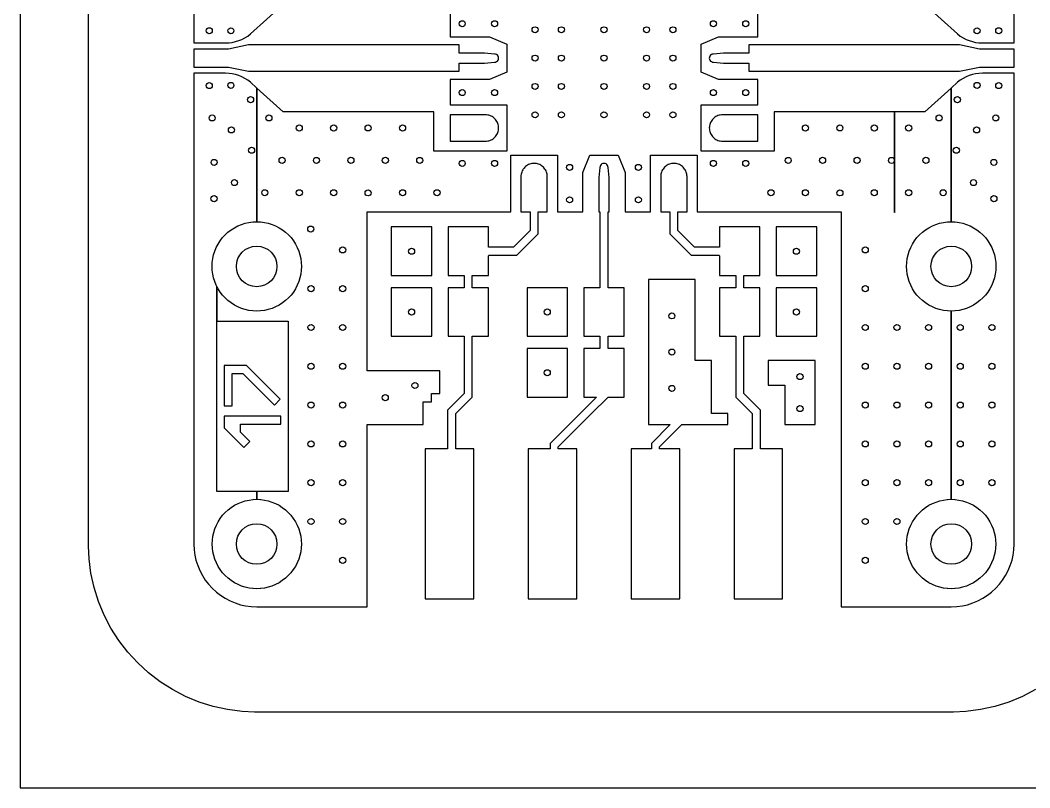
# Model space of a CAD drawing. Extents: x 30.8 to 69.6, y 43.1 to 81.2.
# Drawn here: x 30.85 to 55.77, y 43.12 to 62.08 of the extents above; entities that cross this region are included whole.
import ezdxf

# ---------------------------------------------------------------- set-up
doc = ezdxf.new("R2010")
doc.units = 0
for name, color, linetype in [('BOTTOM', 10, 'CONTINUOUS'), ('DIEL1', 30, 'CONTINUOUS'), ('DIEL2', 50, 'CONTINUOUS'), ('MIDDLE', 110, 'CONTINUOUS'), ('TOP', 230, 'CONTINUOUS')]:
    doc.layers.add(name, color=color, linetype=linetype)

msp = doc.modelspace()

# ---------------------------------------------------------------- linework, layer by layer
at = {"layer": 'BOTTOM'}
msp.add_lwpolyline([(69.5976, 81.2419), (30.8468, 81.2419), (30.8468, 43.117), (69.5976, 43.117), (69.5976, 81.2419)], close=True, dxfattribs=at)
for centre, radius in [((41.7561, 61.9904), 0.075), ((42.5561, 61.9904), 0.075), ((47.9561, 61.9904), 0.075), ((48.7561, 61.9904), 0.075), ((35.5125, 61.8173), 0.075), ((36.0465, 61.8153), 0.075), ((43.5561, 61.8404), 0.075), ((44.2061, 61.8404), 0.075), ((45.2561, 61.8404), 0.075), ((46.3061, 61.8404), 0.075), ((46.9561, 61.8404), 0.075), ((54.4657, 61.8153), 0.075), ((54.9997, 61.8173), 0.075), ((43.5561, 61.1404), 0.075), ((44.2061, 61.1404), 0.075), ((45.2561, 61.1404), 0.075), ((46.3061, 61.1404), 0.075), ((46.9561, 61.1404), 0.075), ((35.5125, 60.4635), 0.075), ((36.0465, 60.4655), 0.075), ((41.7561, 60.2904), 0.075), ((42.5561, 60.2904), 0.075), ((43.5561, 60.4404), 0.075), ((44.2061, 60.4404), 0.075), ((45.2561, 60.4404), 0.075), ((46.3061, 60.4404), 0.075), ((46.9561, 60.4404), 0.075), ((47.9561, 60.2904), 0.075), ((48.7561, 60.2904), 0.075), ((54.4657, 60.4655), 0.075), ((54.9997, 60.4635), 0.075), ((36.534, 60.115), 0.075), ((53.9782, 60.115), 0.075), ((43.5561, 59.7404), 0.075), ((44.2061, 59.7404), 0.075), ((45.2561, 59.7404), 0.075), ((46.3061, 59.7404), 0.075), ((46.9561, 59.7404), 0.075), ((35.5853, 59.6646), 0.075), ((36.9864, 59.6647), 0.075), ((53.5258, 59.6647), 0.075), ((54.9269, 59.6646), 0.075), ((36.0595, 59.3669), 0.075), ((37.7352, 59.4146), 0.075), ((38.5844, 59.4149), 0.075), ((39.4345, 59.416), 0.075), ((40.2847, 59.415), 0.075), ((50.2275, 59.415), 0.075), ((51.0777, 59.416), 0.075), ((51.9278, 59.4149), 0.075), ((52.777, 59.4146), 0.075), ((54.4527, 59.3669), 0.075), ((36.5589, 58.8648), 0.075), ((53.9533, 58.8648), 0.075), ((35.6338, 58.5657), 0.075), ((37.3097, 58.6156), 0.075), ((38.1598, 58.6151), 0.075), ((39.0092, 58.6157), 0.075), ((39.8599, 58.6158), 0.075), ((40.7097, 58.6151), 0.075), ((41.7561, 58.5404), 0.075), ((42.5561, 58.5404), 0.075), ((47.9561, 58.5404), 0.075), ((48.7561, 58.5404), 0.075), ((49.8025, 58.6151), 0.075), ((50.6523, 58.6158), 0.075), ((51.503, 58.6157), 0.075), ((52.3524, 58.6151), 0.075), ((53.2025, 58.6156), 0.075), ((54.8784, 58.5657), 0.075), ((44.4061, 58.4404), 0.075), ((46.1061, 58.4404), 0.075), ((36.1356, 58.0675), 0.075), ((54.3766, 58.0675), 0.075), ((36.8845, 57.8154), 0.075), ((37.7358, 57.8145), 0.075), ((38.5849, 57.8157), 0.075), ((39.4333, 57.8128), 0.075), ((40.2844, 57.8148), 0.075), ((41.1347, 57.8153), 0.075), ((49.3775, 57.8153), 0.075), ((50.2278, 57.8148), 0.075), ((51.0789, 57.8128), 0.075), ((51.9273, 57.8157), 0.075), ((52.7764, 57.8145), 0.075), ((53.6277, 57.8154), 0.075), ((35.6312, 57.6689), 0.075), ((44.4061, 57.6404), 0.075), ((46.1061, 57.6404), 0.075), ((54.881, 57.6689), 0.075), ((38.0194, 56.9189), 0.075), ((36.6836, 55.9969), 0.5015), ((38.8067, 56.4046), 0.075), ((40.5067, 56.3704), 0.075), ((50.0067, 56.3704), 0.075), ((51.7055, 56.4046), 0.075), ((53.8286, 55.9969), 0.5015), ((38.0253, 55.446), 0.075), ((38.8067, 55.4461), 0.075), ((51.7055, 55.4461), 0.075), ((40.5067, 54.8704), 0.075), ((43.8561, 54.8704), 0.075), ((46.9314, 54.7748), 0.075), ((50.0067, 54.8704), 0.075), ((38.0253, 54.4876), 0.075), ((38.8067, 54.4876), 0.075), ((51.7055, 54.4876), 0.075), ((52.4869, 54.4876), 0.075), ((53.2683, 54.4876), 0.075), ((54.0497, 54.4876), 0.075), ((54.8311, 54.4876), 0.075), ((46.9314, 53.8791), 0.075), ((38.0253, 53.5292), 0.075), ((38.8067, 53.5292), 0.075), ((51.7055, 53.5292), 0.075), ((52.4869, 53.5292), 0.075), ((53.2683, 53.5292), 0.075), ((54.0497, 53.5292), 0.075), ((54.8311, 53.5292), 0.075), ((43.8561, 53.3704), 0.075), ((50.0939, 53.2747), 0.075), ((40.59, 53.0548), 0.075), ((46.9314, 52.9835), 0.075), ((38.0253, 52.5707), 0.075), ((38.8067, 52.5707), 0.075), ((39.8565, 52.7535), 0.075), ((51.7055, 52.5707), 0.075), ((52.4869, 52.5707), 0.075), ((53.2683, 52.5707), 0.075), ((54.0497, 52.5707), 0.075), ((54.8311, 52.5707), 0.075), ((50.0939, 52.4835), 0.075), ((38.0253, 51.6122), 0.075), ((38.8067, 51.6122), 0.075), ((51.7055, 51.6122), 0.075), ((52.4869, 51.6122), 0.075), ((53.2683, 51.6122), 0.075), ((54.0497, 51.6122), 0.075), ((54.8311, 51.6122), 0.075), ((38.0253, 50.6537), 0.075), ((38.8067, 50.6537), 0.075), ((51.7055, 50.6537), 0.075), ((52.4869, 50.6537), 0.075), ((53.2683, 50.6537), 0.075), ((54.0497, 50.6537), 0.075), ((54.8311, 50.6537), 0.075), ((36.6836, 49.1389), 0.5015), ((38.0253, 49.6952), 0.075), ((38.8067, 49.6952), 0.075), ((51.7055, 49.6952), 0.075), ((52.4869, 49.6952), 0.075), ((53.8286, 49.1389), 0.5015), ((38.8067, 48.7367), 0.075), ((51.7055, 48.7367), 0.075)]:
    msp.add_circle(centre, radius, dxfattribs=at)
at = {"layer": 'DIEL1'}
for centre, radius in [((41.7561, 61.9904), 0.075), ((42.5561, 61.9904), 0.075), ((47.9561, 61.9904), 0.075), ((48.7561, 61.9904), 0.075), ((35.5125, 61.8173), 0.075), ((36.0465, 61.8153), 0.075), ((43.5561, 61.8404), 0.075), ((44.2061, 61.8404), 0.075), ((45.2561, 61.8404), 0.075), ((46.3061, 61.8404), 0.075), ((46.9561, 61.8404), 0.075), ((54.4657, 61.8153), 0.075), ((54.9997, 61.8173), 0.075), ((43.5561, 61.1404), 0.075), ((44.2061, 61.1404), 0.075), ((45.2561, 61.1404), 0.075), ((46.3061, 61.1404), 0.075), ((46.9561, 61.1404), 0.075), ((35.5125, 60.4635), 0.075), ((36.0465, 60.4655), 0.075), ((41.7561, 60.2904), 0.075), ((42.5561, 60.2904), 0.075), ((43.5561, 60.4404), 0.075), ((44.2061, 60.4404), 0.075), ((45.2561, 60.4404), 0.075), ((46.3061, 60.4404), 0.075), ((46.9561, 60.4404), 0.075), ((47.9561, 60.2904), 0.075), ((48.7561, 60.2904), 0.075), ((54.4657, 60.4655), 0.075), ((54.9997, 60.4635), 0.075), ((36.534, 60.115), 0.075), ((53.9782, 60.115), 0.075), ((43.5561, 59.7404), 0.075), ((44.2061, 59.7404), 0.075), ((45.2561, 59.7404), 0.075), ((46.3061, 59.7404), 0.075), ((46.9561, 59.7404), 0.075), ((35.5853, 59.6646), 0.075), ((36.9864, 59.6647), 0.075), ((53.5258, 59.6647), 0.075), ((54.9269, 59.6646), 0.075), ((36.0595, 59.3669), 0.075), ((37.7352, 59.4146), 0.075), ((38.5844, 59.4149), 0.075), ((39.4345, 59.416), 0.075), ((40.2847, 59.415), 0.075), ((50.2275, 59.415), 0.075), ((51.0777, 59.416), 0.075), ((51.9278, 59.4149), 0.075), ((52.777, 59.4146), 0.075), ((54.4527, 59.3669), 0.075), ((36.5589, 58.8648), 0.075), ((53.9533, 58.8648), 0.075), ((35.6338, 58.5657), 0.075), ((37.3097, 58.6156), 0.075), ((38.1598, 58.6151), 0.075), ((39.0092, 58.6157), 0.075), ((39.8599, 58.6158), 0.075), ((40.7097, 58.6151), 0.075), ((41.7561, 58.5404), 0.075), ((42.5561, 58.5404), 0.075), ((47.9561, 58.5404), 0.075), ((48.7561, 58.5404), 0.075), ((49.8025, 58.6151), 0.075), ((50.6523, 58.6158), 0.075), ((51.503, 58.6157), 0.075), ((52.3524, 58.6151), 0.075), ((53.2025, 58.6156), 0.075), ((54.8784, 58.5657), 0.075), ((44.4061, 58.4404), 0.075), ((46.1061, 58.4404), 0.075), ((36.1356, 58.0675), 0.075), ((54.3766, 58.0675), 0.075), ((36.8845, 57.8154), 0.075), ((37.7358, 57.8145), 0.075), ((38.5849, 57.8157), 0.075), ((39.4333, 57.8128), 0.075), ((40.2844, 57.8148), 0.075), ((41.1347, 57.8153), 0.075), ((49.3775, 57.8153), 0.075), ((50.2278, 57.8148), 0.075), ((51.0789, 57.8128), 0.075), ((51.9273, 57.8157), 0.075), ((52.7764, 57.8145), 0.075), ((53.6277, 57.8154), 0.075), ((35.6312, 57.6689), 0.075), ((44.4061, 57.6404), 0.075), ((46.1061, 57.6404), 0.075), ((54.881, 57.6689), 0.075), ((38.0194, 56.9189), 0.075), ((36.6836, 55.9969), 0.5015), ((38.8067, 56.4046), 0.075), ((40.5067, 56.3704), 0.075), ((50.0067, 56.3704), 0.075), ((51.7055, 56.4046), 0.075), ((53.8286, 55.9969), 0.5015), ((38.0253, 55.446), 0.075), ((38.8067, 55.4461), 0.075), ((51.7055, 55.4461), 0.075), ((40.5067, 54.8704), 0.075), ((43.8561, 54.8704), 0.075), ((46.9314, 54.7748), 0.075), ((50.0067, 54.8704), 0.075), ((38.0253, 54.4876), 0.075), ((38.8067, 54.4876), 0.075), ((51.7055, 54.4876), 0.075), ((52.4869, 54.4876), 0.075), ((53.2683, 54.4876), 0.075), ((54.0497, 54.4876), 0.075), ((54.8311, 54.4876), 0.075), ((46.9314, 53.8791), 0.075), ((38.0253, 53.5292), 0.075), ((38.8067, 53.5292), 0.075), ((51.7055, 53.5292), 0.075), ((52.4869, 53.5292), 0.075), ((53.2683, 53.5292), 0.075), ((54.0497, 53.5292), 0.075), ((54.8311, 53.5292), 0.075), ((43.8561, 53.3704), 0.075), ((50.0939, 53.2747), 0.075), ((40.59, 53.0548), 0.075), ((46.9314, 52.9835), 0.075), ((38.0253, 52.5707), 0.075), ((38.8067, 52.5707), 0.075), ((39.8565, 52.7535), 0.075), ((51.7055, 52.5707), 0.075), ((52.4869, 52.5707), 0.075), ((53.2683, 52.5707), 0.075), ((54.0497, 52.5707), 0.075), ((54.8311, 52.5707), 0.075), ((50.0939, 52.4835), 0.075), ((38.0253, 51.6122), 0.075), ((38.8067, 51.6122), 0.075), ((51.7055, 51.6122), 0.075), ((52.4869, 51.6122), 0.075), ((53.2683, 51.6122), 0.075), ((54.0497, 51.6122), 0.075), ((54.8311, 51.6122), 0.075), ((38.0253, 50.6537), 0.075), ((38.8067, 50.6537), 0.075), ((51.7055, 50.6537), 0.075), ((52.4869, 50.6537), 0.075), ((53.2683, 50.6537), 0.075), ((54.0497, 50.6537), 0.075), ((54.8311, 50.6537), 0.075), ((36.6836, 49.1389), 0.5015), ((38.0253, 49.6952), 0.075), ((38.8067, 49.6952), 0.075), ((51.7055, 49.6952), 0.075), ((52.4869, 49.6952), 0.075), ((53.8286, 49.1389), 0.5015), ((38.8067, 48.7367), 0.075), ((51.7055, 48.7367), 0.075)]:
    msp.add_circle(centre, radius, dxfattribs=at)
at = {"layer": 'DIEL2'}
for centre, radius in [((41.7561, 61.9904), 0.075), ((42.5561, 61.9904), 0.075), ((47.9561, 61.9904), 0.075), ((48.7561, 61.9904), 0.075), ((35.5125, 61.8173), 0.075), ((36.0465, 61.8153), 0.075), ((43.5561, 61.8404), 0.075), ((44.2061, 61.8404), 0.075), ((45.2561, 61.8404), 0.075), ((46.3061, 61.8404), 0.075), ((46.9561, 61.8404), 0.075), ((54.4657, 61.8153), 0.075), ((54.9997, 61.8173), 0.075), ((43.5561, 61.1404), 0.075), ((44.2061, 61.1404), 0.075), ((45.2561, 61.1404), 0.075), ((46.3061, 61.1404), 0.075), ((46.9561, 61.1404), 0.075), ((35.5125, 60.4635), 0.075), ((36.0465, 60.4655), 0.075), ((41.7561, 60.2904), 0.075), ((42.5561, 60.2904), 0.075), ((43.5561, 60.4404), 0.075), ((44.2061, 60.4404), 0.075), ((45.2561, 60.4404), 0.075), ((46.3061, 60.4404), 0.075), ((46.9561, 60.4404), 0.075), ((47.9561, 60.2904), 0.075), ((48.7561, 60.2904), 0.075), ((54.4657, 60.4655), 0.075), ((54.9997, 60.4635), 0.075), ((36.534, 60.115), 0.075), ((53.9782, 60.115), 0.075), ((43.5561, 59.7404), 0.075), ((44.2061, 59.7404), 0.075), ((45.2561, 59.7404), 0.075), ((46.3061, 59.7404), 0.075), ((46.9561, 59.7404), 0.075), ((35.5853, 59.6646), 0.075), ((36.9864, 59.6647), 0.075), ((53.5258, 59.6647), 0.075), ((54.9269, 59.6646), 0.075), ((36.0595, 59.3669), 0.075), ((37.7352, 59.4146), 0.075), ((38.5844, 59.4149), 0.075), ((39.4345, 59.416), 0.075), ((40.2847, 59.415), 0.075), ((50.2275, 59.415), 0.075), ((51.0777, 59.416), 0.075), ((51.9278, 59.4149), 0.075), ((52.777, 59.4146), 0.075), ((54.4527, 59.3669), 0.075), ((36.5589, 58.8648), 0.075), ((53.9533, 58.8648), 0.075), ((35.6338, 58.5657), 0.075), ((37.3097, 58.6156), 0.075), ((38.1598, 58.6151), 0.075), ((39.0092, 58.6157), 0.075), ((39.8599, 58.6158), 0.075), ((40.7097, 58.6151), 0.075), ((41.7561, 58.5404), 0.075), ((42.5561, 58.5404), 0.075), ((47.9561, 58.5404), 0.075), ((48.7561, 58.5404), 0.075), ((49.8025, 58.6151), 0.075), ((50.6523, 58.6158), 0.075), ((51.503, 58.6157), 0.075), ((52.3524, 58.6151), 0.075), ((53.2025, 58.6156), 0.075), ((54.8784, 58.5657), 0.075), ((44.4061, 58.4404), 0.075), ((46.1061, 58.4404), 0.075), ((36.1356, 58.0675), 0.075), ((54.3766, 58.0675), 0.075), ((36.8845, 57.8154), 0.075), ((37.7358, 57.8145), 0.075), ((38.5849, 57.8157), 0.075), ((39.4333, 57.8128), 0.075), ((40.2844, 57.8148), 0.075), ((41.1347, 57.8153), 0.075), ((49.3775, 57.8153), 0.075), ((50.2278, 57.8148), 0.075), ((51.0789, 57.8128), 0.075), ((51.9273, 57.8157), 0.075), ((52.7764, 57.8145), 0.075), ((53.6277, 57.8154), 0.075), ((35.6312, 57.6689), 0.075), ((44.4061, 57.6404), 0.075), ((46.1061, 57.6404), 0.075), ((54.881, 57.6689), 0.075), ((38.0194, 56.9189), 0.075), ((36.6836, 55.9969), 0.5015), ((38.8067, 56.4046), 0.075), ((40.5067, 56.3704), 0.075), ((50.0067, 56.3704), 0.075), ((51.7055, 56.4046), 0.075), ((53.8286, 55.9969), 0.5015), ((38.0253, 55.446), 0.075), ((38.8067, 55.4461), 0.075), ((51.7055, 55.4461), 0.075), ((40.5067, 54.8704), 0.075), ((43.8561, 54.8704), 0.075), ((46.9314, 54.7748), 0.075), ((50.0067, 54.8704), 0.075), ((38.0253, 54.4876), 0.075), ((38.8067, 54.4876), 0.075), ((51.7055, 54.4876), 0.075), ((52.4869, 54.4876), 0.075), ((53.2683, 54.4876), 0.075), ((54.0497, 54.4876), 0.075), ((54.8311, 54.4876), 0.075), ((46.9314, 53.8791), 0.075), ((38.0253, 53.5292), 0.075), ((38.8067, 53.5292), 0.075), ((51.7055, 53.5292), 0.075), ((52.4869, 53.5292), 0.075), ((53.2683, 53.5292), 0.075), ((54.0497, 53.5292), 0.075), ((54.8311, 53.5292), 0.075), ((43.8561, 53.3704), 0.075), ((50.0939, 53.2747), 0.075), ((40.59, 53.0548), 0.075), ((46.9314, 52.9835), 0.075), ((38.0253, 52.5707), 0.075), ((38.8067, 52.5707), 0.075), ((39.8565, 52.7535), 0.075), ((51.7055, 52.5707), 0.075), ((52.4869, 52.5707), 0.075), ((53.2683, 52.5707), 0.075), ((54.0497, 52.5707), 0.075), ((54.8311, 52.5707), 0.075), ((50.0939, 52.4835), 0.075), ((38.0253, 51.6122), 0.075), ((38.8067, 51.6122), 0.075), ((51.7055, 51.6122), 0.075), ((52.4869, 51.6122), 0.075), ((53.2683, 51.6122), 0.075), ((54.0497, 51.6122), 0.075), ((54.8311, 51.6122), 0.075), ((38.0253, 50.6537), 0.075), ((38.8067, 50.6537), 0.075), ((51.7055, 50.6537), 0.075), ((52.4869, 50.6537), 0.075), ((53.2683, 50.6537), 0.075), ((54.0497, 50.6537), 0.075), ((54.8311, 50.6537), 0.075), ((36.6836, 49.1389), 0.5015), ((38.0253, 49.6952), 0.075), ((38.8067, 49.6952), 0.075), ((51.7055, 49.6952), 0.075), ((52.4869, 49.6952), 0.075), ((53.8286, 49.1389), 0.5015), ((38.8067, 48.7367), 0.075), ((51.7055, 48.7367), 0.075)]:
    msp.add_circle(centre, radius, dxfattribs=at)
at = {"layer": 'MIDDLE'}
msp.add_lwpolyline([(69.5976, 81.2419), (30.8468, 81.2419), (30.8468, 43.117), (69.5976, 43.117), (69.5976, 81.2419)], close=True, dxfattribs=at)
for centre, radius in [((41.7561, 61.9904), 0.075), ((42.5561, 61.9904), 0.075), ((47.9561, 61.9904), 0.075), ((48.7561, 61.9904), 0.075), ((35.5125, 61.8173), 0.075), ((36.0465, 61.8153), 0.075), ((43.5561, 61.8404), 0.075), ((44.2061, 61.8404), 0.075), ((45.2561, 61.8404), 0.075), ((46.3061, 61.8404), 0.075), ((46.9561, 61.8404), 0.075), ((54.4657, 61.8153), 0.075), ((54.9997, 61.8173), 0.075), ((43.5561, 61.1404), 0.075), ((44.2061, 61.1404), 0.075), ((45.2561, 61.1404), 0.075), ((46.3061, 61.1404), 0.075), ((46.9561, 61.1404), 0.075), ((35.5125, 60.4635), 0.075), ((36.0465, 60.4655), 0.075), ((41.7561, 60.2904), 0.075), ((42.5561, 60.2904), 0.075), ((43.5561, 60.4404), 0.075), ((44.2061, 60.4404), 0.075), ((45.2561, 60.4404), 0.075), ((46.3061, 60.4404), 0.075), ((46.9561, 60.4404), 0.075), ((47.9561, 60.2904), 0.075), ((48.7561, 60.2904), 0.075), ((54.4657, 60.4655), 0.075), ((54.9997, 60.4635), 0.075), ((36.534, 60.115), 0.075), ((53.9782, 60.115), 0.075), ((43.5561, 59.7404), 0.075), ((44.2061, 59.7404), 0.075), ((45.2561, 59.7404), 0.075), ((46.3061, 59.7404), 0.075), ((46.9561, 59.7404), 0.075), ((35.5853, 59.6646), 0.075), ((36.9864, 59.6647), 0.075), ((53.5258, 59.6647), 0.075), ((54.9269, 59.6646), 0.075), ((36.0595, 59.3669), 0.075), ((37.7352, 59.4146), 0.075), ((38.5844, 59.4149), 0.075), ((39.4345, 59.416), 0.075), ((40.2847, 59.415), 0.075), ((50.2275, 59.415), 0.075), ((51.0777, 59.416), 0.075), ((51.9278, 59.4149), 0.075), ((52.777, 59.4146), 0.075), ((54.4527, 59.3669), 0.075), ((36.5589, 58.8648), 0.075), ((53.9533, 58.8648), 0.075), ((35.6338, 58.5657), 0.075), ((37.3097, 58.6156), 0.075), ((38.1598, 58.6151), 0.075), ((39.0092, 58.6157), 0.075), ((39.8599, 58.6158), 0.075), ((40.7097, 58.6151), 0.075), ((41.7561, 58.5404), 0.075), ((42.5561, 58.5404), 0.075), ((47.9561, 58.5404), 0.075), ((48.7561, 58.5404), 0.075), ((49.8025, 58.6151), 0.075), ((50.6523, 58.6158), 0.075), ((51.503, 58.6157), 0.075), ((52.3524, 58.6151), 0.075), ((53.2025, 58.6156), 0.075), ((54.8784, 58.5657), 0.075), ((44.4061, 58.4404), 0.075), ((46.1061, 58.4404), 0.075), ((36.1356, 58.0675), 0.075), ((54.3766, 58.0675), 0.075), ((36.8845, 57.8154), 0.075), ((37.7358, 57.8145), 0.075), ((38.5849, 57.8157), 0.075), ((39.4333, 57.8128), 0.075), ((40.2844, 57.8148), 0.075), ((41.1347, 57.8153), 0.075), ((49.3775, 57.8153), 0.075), ((50.2278, 57.8148), 0.075), ((51.0789, 57.8128), 0.075), ((51.9273, 57.8157), 0.075), ((52.7764, 57.8145), 0.075), ((53.6277, 57.8154), 0.075), ((35.6312, 57.6689), 0.075), ((44.4061, 57.6404), 0.075), ((46.1061, 57.6404), 0.075), ((54.881, 57.6689), 0.075), ((38.0194, 56.9189), 0.075), ((36.6836, 55.9969), 0.5015), ((38.8067, 56.4046), 0.075), ((40.5067, 56.3704), 0.075), ((50.0067, 56.3704), 0.075), ((51.7055, 56.4046), 0.075), ((53.8286, 55.9969), 0.5015), ((38.0253, 55.446), 0.075), ((38.8067, 55.4461), 0.075), ((51.7055, 55.4461), 0.075), ((40.5067, 54.8704), 0.075), ((43.8561, 54.8704), 0.075), ((46.9314, 54.7748), 0.075), ((50.0067, 54.8704), 0.075), ((38.0253, 54.4876), 0.075), ((38.8067, 54.4876), 0.075), ((51.7055, 54.4876), 0.075), ((52.4869, 54.4876), 0.075), ((53.2683, 54.4876), 0.075), ((54.0497, 54.4876), 0.075), ((54.8311, 54.4876), 0.075), ((46.9314, 53.8791), 0.075), ((38.0253, 53.5292), 0.075), ((38.8067, 53.5292), 0.075), ((51.7055, 53.5292), 0.075), ((52.4869, 53.5292), 0.075), ((53.2683, 53.5292), 0.075), ((54.0497, 53.5292), 0.075), ((54.8311, 53.5292), 0.075), ((43.8561, 53.3704), 0.075), ((50.0939, 53.2747), 0.075), ((40.59, 53.0548), 0.075), ((46.9314, 52.9835), 0.075), ((38.0253, 52.5707), 0.075), ((38.8067, 52.5707), 0.075), ((39.8565, 52.7535), 0.075), ((51.7055, 52.5707), 0.075), ((52.4869, 52.5707), 0.075), ((53.2683, 52.5707), 0.075), ((54.0497, 52.5707), 0.075), ((54.8311, 52.5707), 0.075), ((50.0939, 52.4835), 0.075), ((38.0253, 51.6122), 0.075), ((38.8067, 51.6122), 0.075), ((51.7055, 51.6122), 0.075), ((52.4869, 51.6122), 0.075), ((53.2683, 51.6122), 0.075), ((54.0497, 51.6122), 0.075), ((54.8311, 51.6122), 0.075), ((38.0253, 50.6537), 0.075), ((38.8067, 50.6537), 0.075), ((51.7055, 50.6537), 0.075), ((52.4869, 50.6537), 0.075), ((53.2683, 50.6537), 0.075), ((54.0497, 50.6537), 0.075), ((54.8311, 50.6537), 0.075), ((36.6836, 49.1389), 0.5015), ((38.0253, 49.6952), 0.075), ((38.8067, 49.6952), 0.075), ((51.7055, 49.6952), 0.075), ((52.4869, 49.6952), 0.075), ((53.8286, 49.1389), 0.5015), ((38.8067, 48.7367), 0.075), ((51.7055, 48.7367), 0.075)]:
    msp.add_circle(centre, radius, dxfattribs=at)
at = {"layer": 'TOP'}
for points in [[(30.8468, 81.2419), (30.8468, 43.117), (69.5976, 43.117)], [(55.9051, 45.5418), (55.5837, 45.3746), (55.2491, 45.236), (54.9036, 45.1271), (54.5501, 45.0487), (54.1907, 45.0014), (53.8833, 44.9879), (36.6289, 44.9879), (36.3215, 45.0014), (35.9621, 45.0487), (35.6086, 45.1271), (35.2631, 45.236), (34.9285, 45.3746), (34.6071, 45.5418), (34.3009, 45.7369), (34.0136, 45.9575), (33.7467, 46.202), (33.5022, 46.4689), (33.2816, 46.7562), (33.0865, 47.0624), (32.9193, 47.3838), (32.7807, 47.7184), (32.6718, 48.0639), (32.5934, 48.4174), (32.5461, 48.7768), (32.5326, 49.0842), (32.5326, 73.1966)], [(35.1336, 73.1419), (35.1336, 61.5154), (35.9178, 61.5154), (36.0006, 61.519), (36.0828, 61.5298), (36.1637, 61.5478), (36.2427, 61.5727), (36.3193, 61.6044), (36.3928, 61.6427), (36.4627, 61.6872), (36.5293, 61.7368), (37.3346, 62.4654)], [(53.1776, 62.4654), (53.9829, 61.7368), (54.0495, 61.6872), (54.1194, 61.6427), (54.1929, 61.6044), (54.2695, 61.5727), (54.3485, 61.5478), (54.4294, 61.5298), (54.5116, 61.519), (54.5944, 61.5154), (55.3786, 61.5154), (55.3786, 73.1419)], [(41.4561, 62.2904), (41.4561, 61.6654), (42.4311, 61.6654), (42.8561, 61.4865), (42.8561, 60.7943), (42.4311, 60.6154), (41.4561, 60.6154), (41.4561, 59.9904), (42.8561, 59.9904), (42.8561, 58.8404), (41.0561, 58.8404), (41.0561, 59.8154), (37.3346, 59.8154), (36.6854, 60.4028), (36.6854, 57.1009), (36.7817, 57.0968), (36.8771, 57.0842), (36.9712, 57.0633), (37.063, 57.0343), (37.1519, 56.9975), (37.2374, 56.953), (37.3186, 56.9013), (37.3951, 56.8426), (37.4661, 56.7776), (37.5311, 56.7066), (37.5898, 56.6301), (37.6415, 56.5489), (37.686, 56.4634), (37.7228, 56.3745), (37.7518, 56.2827), (37.7727, 56.1886), (37.7853, 56.0932), (37.7894, 55.9969), (37.7853, 55.9006), (37.7727, 55.8052), (37.7518, 55.7111), (37.7228, 55.6193), (37.686, 55.5304), (37.6415, 55.4449), (37.5898, 55.3637), (37.5311, 55.2872), (37.4661, 55.2162), (37.3951, 55.1512), (37.3186, 55.0925), (37.2374, 55.0408), (37.1519, 54.9963), (37.063, 54.9595), (36.9712, 54.9305), (36.8771, 54.9096), (36.7817, 54.897), (36.6854, 54.8929), (36.5891, 54.897), (36.4937, 54.9096), (36.3996, 54.9305), (36.3078, 54.9595), (36.2189, 54.9963), (36.1334, 55.0408), (36.0522, 55.0925), (35.9757, 55.1512), (35.9047, 55.2162), (35.8397, 55.2872), (35.781, 55.3637), (35.7293, 55.4449), (35.702, 55.4974), (35.702, 54.6434), (37.4633, 54.6434), (37.4633, 50.4325), (36.6854, 50.4325), (36.6854, 50.2429), (36.7777, 50.2389), (36.7848, 50.2389), (36.8755, 50.2261), (36.9694, 50.2053), (37.0612, 50.1763), (37.1501, 50.1395), (37.2356, 50.095), (37.3168, 50.0433), (37.3933, 49.9846), (37.4643, 49.9196), (37.5293, 49.8486), (37.588, 49.7721), (37.6397, 49.6909), (37.6842, 49.6054), (37.721, 49.5165), (37.75, 49.4247), (37.7709, 49.3306), (37.7835, 49.2352), (37.7876, 49.1389), (37.7835, 49.0426), (37.7709, 48.9472), (37.75, 48.8531), (37.721, 48.7613), (37.6842, 48.6724), (37.6397, 48.5869), (37.588, 48.5057), (37.5293, 48.4292), (37.4643, 48.3582), (37.3933, 48.2932), (37.3168, 48.2345), (37.2356, 48.1828), (37.1501, 48.1383), (37.0612, 48.1015), (36.9694, 48.0725), (36.8755, 48.0517), (36.7848, 48.0389), (36.7756, 48.0388), (36.6854, 48.0349), (36.5952, 48.039), (36.5882, 48.0389), (36.4975, 48.0517), (36.4036, 48.0725), (36.3118, 48.1015), (36.2229, 48.1383), (36.1374, 48.1828), (36.0562, 48.2345), (35.9797, 48.2932), (35.9087, 48.3582), (35.8437, 48.4292), (35.785, 48.5057), (35.7333, 48.5869), (35.6888, 48.6724), (35.652, 48.7613), (35.623, 48.8531), (35.6021, 48.9472), (35.5895, 49.0426), (35.5854, 49.1389), (35.5895, 49.2352), (35.6021, 49.3306), (35.623, 49.4247), (35.652, 49.5165), (35.6888, 49.6054), (35.7333, 49.6909), (35.785, 49.7721), (35.8437, 49.8486), (35.9087, 49.9196), (35.9797, 49.9846), (36.0562, 50.0433), (36.1374, 50.095), (36.2229, 50.1395), (36.3118, 50.1763), (36.4036, 50.2053), (36.4975, 50.2261), (36.5882, 50.2389), (36.5975, 50.2389), (36.6854, 50.2429), (36.6854, 50.4325), (35.702, 50.4325), (35.702, 54.6434), (35.702, 55.4974), (35.6848, 55.5304), (35.648, 55.6193), (35.619, 55.7111), (35.5981, 55.8052), (35.5855, 55.9006), (35.5814, 55.9969), (35.5855, 56.0932), (35.5981, 56.1886), (35.619, 56.2827), (35.648, 56.3745), (35.6848, 56.4634), (35.7293, 56.5489), (35.781, 56.6301), (35.8397, 56.7066), (35.9047, 56.7776), (35.9757, 56.8426), (36.0522, 56.9013), (36.1334, 56.953), (36.2189, 56.9975), (36.3078, 57.0343), (36.3996, 57.0633), (36.4937, 57.0842), (36.5891, 57.0968), (36.6854, 57.1009), (36.6854, 60.4028), (36.5293, 60.544), (36.4627, 60.5936), (36.3928, 60.6381), (36.3193, 60.6764), (36.2427, 60.7081), (36.1637, 60.733), (36.0828, 60.751), (36.0006, 60.7618), (35.9178, 60.7654), (35.1336, 60.7654), (35.1336, 49.1389), (35.1398, 48.9994), (35.1578, 48.8654), (35.1852, 48.742), (35.2285, 48.6046), (35.2769, 48.4878), (35.3434, 48.36), (35.4164, 48.2462), (35.4934, 48.1459), (35.5844, 48.046), (35.6906, 47.9487), (35.7909, 47.8717), (35.9047, 47.7987), (36.0325, 47.7322), (36.1493, 47.6838), (36.2867, 47.6405), (36.4101, 47.6131), (36.5441, 47.5951), (36.6836, 47.5889), (39.4067, 47.5889), (39.4067, 52.0879), (40.7956, 52.0879), (40.7956, 52.6482), (41.0006, 52.6482), (41.0006, 52.8532), (41.2057, 52.8532), (41.2057, 53.4191), (39.4067, 53.4191), (39.4067, 57.3404), (42.9561, 57.3404), (42.9561, 58.7404), (44.1061, 58.7404), (44.1061, 57.3404), (44.7311, 57.3404), (44.7311, 58.3154), (44.91, 58.7404), (45.6022, 58.7404), (45.7811, 58.3154), (45.7811, 57.3404), (46.4061, 57.3404), (46.4061, 58.7404), (47.5561, 58.7404), (47.5561, 57.3404), (51.1067, 57.3404), (51.1067, 47.5889), (53.8286, 47.5889), (53.9681, 47.5951), (54.1021, 47.6131), (54.2255, 47.6405), (54.3629, 47.6838), (54.4797, 47.7322), (54.6075, 47.7987), (54.7213, 47.8717), (54.8216, 47.9487), (54.9278, 48.046), (55.0188, 48.1459), (55.0958, 48.2462), (55.1688, 48.36), (55.2353, 48.4878), (55.2837, 48.6046), (55.327, 48.742), (55.3544, 48.8654), (55.3724, 48.9994), (55.3786, 49.1389), (55.3786, 60.7654), (54.5944, 60.7654), (54.5116, 60.7618), (54.4294, 60.751), (54.3485, 60.733), (54.2695, 60.7081), (54.1929, 60.6764), (54.1194, 60.6381), (54.0495, 60.5936), (53.9829, 60.544), (53.8268, 60.4028), (53.8268, 57.1009), (53.9231, 57.0968), (54.0185, 57.0842), (54.1126, 57.0633), (54.2044, 57.0343), (54.2933, 56.9975), (54.3788, 56.953), (54.46, 56.9013), (54.5365, 56.8426), (54.6075, 56.7776), (54.6725, 56.7066), (54.7312, 56.6301), (54.7829, 56.5489), (54.8274, 56.4634), (54.8642, 56.3745), (54.8932, 56.2827), (54.9141, 56.1886), (54.9267, 56.0932), (54.9308, 55.9969), (54.9267, 55.9006), (54.9141, 55.8052), (54.8932, 55.7111), (54.8642, 55.6193), (54.8274, 55.5304), (54.7829, 55.4449), (54.7312, 55.3637), (54.6725, 55.2872), (54.6075, 55.2162), (54.5365, 55.1512), (54.46, 55.0925), (54.3788, 55.0408), (54.2933, 54.9963), (54.2044, 54.9595), (54.1126, 54.9305), (54.0185, 54.9096), (53.9231, 54.897), (53.8268, 54.8929), (53.8268, 50.2429), (53.9147, 50.2389), (53.924, 50.2389), (54.0147, 50.2261), (54.1086, 50.2053), (54.2004, 50.1763), (54.2893, 50.1395), (54.3748, 50.095), (54.456, 50.0433), (54.5325, 49.9846), (54.6035, 49.9196), (54.6685, 49.8486), (54.7272, 49.7721), (54.7789, 49.6909), (54.8234, 49.6054), (54.8602, 49.5165), (54.8892, 49.4247), (54.9101, 49.3306), (54.9227, 49.2352), (54.9268, 49.1389), (54.9227, 49.0426), (54.9101, 48.9472), (54.8892, 48.8531), (54.8602, 48.7613), (54.8234, 48.6724), (54.7789, 48.5869), (54.7272, 48.5057), (54.6685, 48.4292), (54.6035, 48.3582), (54.5325, 48.2932), (54.456, 48.2345), (54.3748, 48.1828), (54.2893, 48.1383), (54.2004, 48.1015), (54.1086, 48.0725), (54.0147, 48.0517), (53.924, 48.0389), (53.917, 48.039), (53.8268, 48.0349), (53.7366, 48.0388), (53.7274, 48.0389), (53.6367, 48.0517), (53.5428, 48.0725), (53.451, 48.1015), (53.3621, 48.1383), (53.2766, 48.1828), (53.1954, 48.2345), (53.1189, 48.2932), (53.0479, 48.3582), (52.9829, 48.4292), (52.9242, 48.5057), (52.8725, 48.5869), (52.828, 48.6724), (52.7912, 48.7613), (52.7622, 48.8531), (52.7413, 48.9472), (52.7287, 49.0426), (52.7246, 49.1389), (52.7287, 49.2352), (52.7413, 49.3306), (52.7622, 49.4247), (52.7912, 49.5165), (52.828, 49.6054), (52.8725, 49.6909), (52.9242, 49.7721), (52.9829, 49.8486), (53.0479, 49.9196), (53.1189, 49.9846), (53.1954, 50.0433), (53.2766, 50.095), (53.3621, 50.1395), (53.451, 50.1763), (53.5428, 50.2053), (53.6367, 50.2261), (53.7274, 50.2389), (53.7345, 50.2389), (53.8268, 50.2429), (53.8268, 54.8929), (53.7305, 54.897), (53.6351, 54.9096), (53.541, 54.9305), (53.4492, 54.9595), (53.3603, 54.9963), (53.2748, 55.0408), (53.1936, 55.0925), (53.1171, 55.1512), (53.0461, 55.2162), (52.9811, 55.2872), (52.9224, 55.3637), (52.8707, 55.4449), (52.8262, 55.5304), (52.7894, 55.6193), (52.7604, 55.7111), (52.7395, 55.8052), (52.7269, 55.9006), (52.7228, 55.9969), (52.7269, 56.0932), (52.7395, 56.1886), (52.7604, 56.2827), (52.7894, 56.3745), (52.8262, 56.4634), (52.8707, 56.5489), (52.9224, 56.6301), (52.9811, 56.7066), (53.0461, 56.7776), (53.1171, 56.8426), (53.1936, 56.9013), (53.2748, 56.953), (53.3603, 56.9975), (53.4492, 57.0343), (53.541, 57.0633), (53.6351, 57.0842), (53.7305, 57.0968), (53.8268, 57.1009), (53.8268, 60.4028), (53.1776, 59.8154), (52.4289, 59.8154), (52.4289, 57.3404), (52.4413, 57.3404), (52.4289, 57.3269), (52.4289, 57.3404), (52.4289, 59.8154), (49.4561, 59.8154), (49.4561, 58.8404), (47.6561, 58.8404), (47.6561, 59.9904), (49.0561, 59.9904), (49.0561, 60.6154), (48.0811, 60.6154), (47.6561, 60.7943), (47.6561, 61.4865), (48.0811, 61.6654), (49.0561, 61.6654), (49.0561, 62.2904)]]:
    msp.add_lwpolyline(points, dxfattribs=at)
for points in [[(42.6561, 61.1404), (42.6531, 61.1664), (42.6431, 61.1904), (42.6271, 61.2114), (42.6061, 61.2274), (42.5821, 61.2374), (42.5561, 61.2404), (42.3061, 61.2654), (41.6821, 61.2654), (41.6821, 61.4654), (36.4846, 61.4654), (35.9846, 61.3654), (35.1336, 61.3654), (35.1336, 60.9154), (35.9846, 60.9154), (36.4846, 60.8154), (41.6821, 60.8154), (41.6821, 61.0154), (42.3061, 61.0154), (42.5561, 61.0404), (42.5821, 61.0444), (42.6061, 61.0544), (42.6271, 61.0694), (42.6431, 61.0904), (42.6531, 61.1144), (42.6561, 61.1404)], [(55.3786, 61.3654), (54.5276, 61.3654), (54.0276, 61.4654), (48.8301, 61.4654), (48.8301, 61.2654), (48.2061, 61.2654), (47.9561, 61.2404), (47.9301, 61.2364), (47.9061, 61.2264), (47.8851, 61.2114), (47.8691, 61.1904), (47.8591, 61.1664), (47.8561, 61.1404), (47.8591, 61.1144), (47.8691, 61.0904), (47.8851, 61.0694), (47.9061, 61.0534), (47.9301, 61.0434), (47.9561, 61.0404), (48.2061, 61.0154), (48.8301, 61.0154), (48.8301, 60.8154), (54.0276, 60.8154), (54.5276, 60.9154), (55.3786, 60.9154), (55.3786, 61.3654)], [(42.6561, 59.4154), (42.6549, 59.4437), (42.6512, 59.4718), (42.645, 59.4995), (42.6365, 59.5266), (42.6257, 59.5528), (42.6126, 59.5779), (42.5973, 59.6018), (42.5801, 59.6243), (42.5609, 59.6452), (42.54, 59.6644), (42.5175, 59.6816), (42.4936, 59.6969), (42.4685, 59.71), (42.4423, 59.7208), (42.4152, 59.7293), (42.3875, 59.7355), (42.3594, 59.7392), (42.3311, 59.7404), (41.4561, 59.7404), (41.4561, 59.0904), (42.3311, 59.0904), (42.3594, 59.0916), (42.3875, 59.0953), (42.4152, 59.1015), (42.4423, 59.11), (42.4685, 59.1208), (42.4936, 59.1339), (42.5175, 59.1492), (42.54, 59.1664), (42.5609, 59.1856), (42.5801, 59.2065), (42.5973, 59.229), (42.6126, 59.2529), (42.6257, 59.278), (42.6365, 59.3042), (42.645, 59.3313), (42.6512, 59.359), (42.6549, 59.3871), (42.6561, 59.4154)], [(49.0561, 59.7404), (48.1811, 59.7404), (48.1528, 59.7392), (48.1247, 59.7355), (48.097, 59.7293), (48.0699, 59.7208), (48.0437, 59.71), (48.0186, 59.6969), (47.9947, 59.6816), (47.9722, 59.6644), (47.9513, 59.6452), (47.9321, 59.6243), (47.9149, 59.6018), (47.8996, 59.5779), (47.8865, 59.5528), (47.8757, 59.5266), (47.8672, 59.4995), (47.861, 59.4718), (47.8573, 59.4437), (47.8561, 59.4154), (47.8573, 59.3871), (47.861, 59.359), (47.8672, 59.3313), (47.8757, 59.3042), (47.8865, 59.278), (47.8996, 59.2529), (47.9149, 59.229), (47.9321, 59.2065), (47.9513, 59.1856), (47.9722, 59.1664), (47.9947, 59.1492), (48.0186, 59.1339), (48.0437, 59.1208), (48.0699, 59.11), (48.097, 59.1015), (48.1247, 59.0953), (48.1528, 59.0916), (48.1811, 59.0904), (49.0561, 59.0904), (49.0561, 59.7404)], [(43.8561, 58.2154), (43.8549, 58.2437), (43.8512, 58.2718), (43.845, 58.2995), (43.8365, 58.3266), (43.8257, 58.3528), (43.8126, 58.3779), (43.7973, 58.4018), (43.7801, 58.4243), (43.7609, 58.4452), (43.74, 58.4644), (43.7175, 58.4816), (43.6936, 58.4969), (43.6685, 58.51), (43.6423, 58.5208), (43.6152, 58.5293), (43.5875, 58.5355), (43.5594, 58.5392), (43.5311, 58.5404), (43.5028, 58.5392), (43.4747, 58.5355), (43.447, 58.5293), (43.4199, 58.5208), (43.3937, 58.51), (43.3686, 58.4969), (43.3447, 58.4816), (43.3222, 58.4644), (43.3013, 58.4452), (43.2821, 58.4243), (43.2649, 58.4018), (43.2496, 58.3779), (43.2365, 58.3528), (43.2257, 58.3266), (43.2172, 58.2995), (43.211, 58.2718), (43.2073, 58.2437), (43.2061, 58.2154), (43.2061, 57.3404), (43.4311, 57.3404), (43.4311, 56.8805), (43.021, 56.4704), (42.4067, 56.4704), (42.4067, 56.9704), (41.4067, 56.9704), (41.4067, 55.7704), (41.8057, 55.7704), (41.8057, 55.4704), (41.4067, 55.4704), (41.4067, 54.2704), (41.8057, 54.2704), (41.8057, 52.8532), (41.3956, 52.4431), (41.3956, 51.4879), (40.8461, 51.4879), (40.8461, 47.7879), (42.0461, 47.7879), (42.0461, 51.4879), (41.5956, 51.4879), (41.5956, 52.3603), (42.0057, 52.7704), (42.0057, 54.2704), (42.4067, 54.2704), (42.4067, 55.4704), (42.0057, 55.4704), (42.0057, 55.7704), (42.4067, 55.7704), (42.4067, 56.2613), (42.4158, 56.2704), (43.1038, 56.2704), (43.6311, 56.7977), (43.6311, 57.3404), (43.8561, 57.3404), (43.8561, 58.2154)], [(45.7561, 55.4704), (45.3561, 55.4704), (45.3561, 57.3404), (45.3811, 57.3404), (45.3811, 58.1904), (45.3561, 58.4404), (45.3521, 58.4664), (45.3421, 58.4904), (45.3271, 58.5114), (45.3061, 58.5274), (45.2821, 58.5374), (45.2561, 58.5404), (45.2301, 58.5374), (45.2061, 58.5274), (45.1851, 58.5114), (45.1691, 58.4904), (45.1591, 58.4664), (45.1561, 58.4404), (45.1311, 58.1904), (45.1311, 57.3404), (45.1561, 57.3404), (45.1561, 55.4704), (44.7561, 55.4704), (44.7561, 54.2704), (45.1561, 54.2704), (45.1561, 53.9704), (44.7561, 53.9704), (44.7561, 52.7704), (45.0729, 52.7704), (43.9254, 51.6229), (43.9254, 51.4879), (43.3861, 51.4879), (43.3861, 47.7879), (44.5861, 47.7879), (44.5861, 51.4879), (44.1254, 51.4879), (44.1254, 51.5401), (44.9456, 52.3603), (45.3561, 52.7704), (45.7561, 52.7704), (45.7561, 53.9704), (45.3561, 53.9704), (45.3561, 54.2704), (45.7561, 54.2704), (45.7561, 55.4704)], [(49.6661, 51.4879), (49.1168, 51.4879), (49.1168, 52.4431), (48.7067, 52.8532), (48.7067, 54.2704), (49.1067, 54.2704), (49.1067, 55.4704), (48.7067, 55.4704), (48.7067, 55.7704), (49.1067, 55.7704), (49.1067, 56.9704), (48.1067, 56.9704), (48.1067, 56.4704), (47.4914, 56.4704), (47.0813, 56.8805), (47.0813, 57.3404), (47.3061, 57.3404), (47.3061, 58.2154), (47.3049, 58.2437), (47.3012, 58.2718), (47.295, 58.2995), (47.2865, 58.3266), (47.2757, 58.3528), (47.2626, 58.3779), (47.2473, 58.4018), (47.2301, 58.4243), (47.2109, 58.4452), (47.19, 58.4644), (47.1675, 58.4816), (47.1436, 58.4969), (47.1185, 58.51), (47.0923, 58.5208), (47.0652, 58.5293), (47.0375, 58.5355), (47.0094, 58.5392), (46.9811, 58.5404), (46.9528, 58.5392), (46.9247, 58.5355), (46.897, 58.5293), (46.8699, 58.5208), (46.8437, 58.51), (46.8186, 58.4969), (46.7947, 58.4816), (46.7722, 58.4644), (46.7513, 58.4452), (46.7321, 58.4243), (46.7149, 58.4018), (46.6996, 58.3779), (46.6865, 58.3528), (46.6757, 58.3266), (46.6672, 58.2995), (46.661, 58.2718), (46.6573, 58.2437), (46.6561, 58.2154), (46.6561, 57.3404), (46.8813, 57.3404), (46.8813, 56.7977), (47.4086, 56.2704), (48.0966, 56.2704), (48.1067, 56.2603), (48.1067, 55.7704), (48.5067, 55.7704), (48.5067, 55.4704), (48.1067, 55.4704), (48.1067, 54.2704), (48.5067, 54.2704), (48.5067, 52.7704), (48.9168, 52.3603), (48.9168, 51.4879), (48.4661, 51.4879), (48.4661, 47.7879), (49.6661, 47.7879), (49.6661, 51.4879)], [(41.0067, 56.9704), (40.0067, 56.9704), (40.0067, 55.7704), (41.0067, 55.7704), (41.0067, 56.9704)], [(50.5067, 56.9704), (49.5067, 56.9704), (49.5067, 55.7704), (50.5067, 55.7704), (50.5067, 56.9704)], [(48.3168, 52.3603), (47.9067, 52.3603), (47.9067, 53.6704), (47.5067, 53.6704), (47.5067, 55.6704), (46.3561, 55.6704), (46.3561, 52.0879), (46.8911, 52.0879), (46.4261, 51.6229), (46.4261, 51.4879), (45.9261, 51.4879), (45.9261, 47.7879), (47.1261, 47.7879), (47.1261, 51.4879), (46.6261, 51.4879), (46.6261, 51.5401), (47.1739, 52.0879), (48.3168, 52.0879), (48.3168, 52.3603)], [(41.0067, 55.4704), (40.0067, 55.4704), (40.0067, 54.2704), (41.0067, 54.2704), (41.0067, 55.4704)], [(44.3561, 55.4704), (43.3561, 55.4704), (43.3561, 54.2704), (44.3561, 54.2704), (44.3561, 55.4704)], [(50.5067, 55.4704), (49.5067, 55.4704), (49.5067, 54.2704), (50.5067, 54.2704), (50.5067, 55.4704)], [(44.3561, 53.9704), (43.3561, 53.9704), (43.3561, 52.7704), (44.3561, 52.7704), (44.3561, 53.9704)], [(50.471, 53.6704), (49.3067, 53.6704), (49.3067, 53.0609), (49.7168, 53.0609), (49.7168, 52.0879), (50.471, 52.0879), (50.471, 53.6704)], [(37.2667, 52.7165), (36.4307, 53.5525), (35.8827, 53.5525), (35.8827, 52.5525), (36.0827, 52.5525), (36.0827, 53.3525), (36.3427, 53.3525), (37.1227, 52.5725), (37.2667, 52.7165)], [(37.2827, 52.2995), (35.8827, 52.2995), (35.8827, 52.0115), (36.3707, 51.5235), (36.5147, 51.6675), (36.2827, 51.8995), (36.2827, 52.0995), (37.2827, 52.0995), (37.2827, 52.2995)]]:
    msp.add_lwpolyline(points, close=True, dxfattribs=at)
for centre, radius in [((41.7561, 61.9904), 0.075), ((42.5561, 61.9904), 0.075), ((47.9561, 61.9904), 0.075), ((48.7561, 61.9904), 0.075), ((35.5125, 61.8173), 0.075), ((36.0465, 61.8153), 0.075), ((43.5561, 61.8404), 0.075), ((44.2061, 61.8404), 0.075), ((45.2561, 61.8404), 0.075), ((46.3061, 61.8404), 0.075), ((46.9561, 61.8404), 0.075), ((54.4657, 61.8153), 0.075), ((54.9997, 61.8173), 0.075), ((43.5561, 61.1404), 0.075), ((44.2061, 61.1404), 0.075), ((45.2561, 61.1404), 0.075), ((46.3061, 61.1404), 0.075), ((46.9561, 61.1404), 0.075), ((35.5125, 60.4635), 0.075), ((36.0465, 60.4655), 0.075), ((41.7561, 60.2904), 0.075), ((42.5561, 60.2904), 0.075), ((43.5561, 60.4404), 0.075), ((44.2061, 60.4404), 0.075), ((45.2561, 60.4404), 0.075), ((46.3061, 60.4404), 0.075), ((46.9561, 60.4404), 0.075), ((47.9561, 60.2904), 0.075), ((48.7561, 60.2904), 0.075), ((54.4657, 60.4655), 0.075), ((54.9997, 60.4635), 0.075), ((36.534, 60.115), 0.075), ((53.9782, 60.115), 0.075), ((43.5561, 59.7404), 0.075), ((44.2061, 59.7404), 0.075), ((45.2561, 59.7404), 0.075), ((46.3061, 59.7404), 0.075), ((46.9561, 59.7404), 0.075), ((35.5853, 59.6646), 0.075), ((36.9864, 59.6647), 0.075), ((53.5258, 59.6647), 0.075), ((54.9269, 59.6646), 0.075), ((36.0595, 59.3669), 0.075), ((37.7352, 59.4146), 0.075), ((38.5844, 59.4149), 0.075), ((39.4345, 59.416), 0.075), ((40.2847, 59.415), 0.075), ((50.2275, 59.415), 0.075), ((51.0777, 59.416), 0.075), ((51.9278, 59.4149), 0.075), ((52.777, 59.4146), 0.075), ((54.4527, 59.3669), 0.075), ((36.5589, 58.8648), 0.075), ((53.9533, 58.8648), 0.075), ((35.6338, 58.5657), 0.075), ((37.3097, 58.6156), 0.075), ((38.1598, 58.6151), 0.075), ((39.0092, 58.6157), 0.075), ((39.8599, 58.6158), 0.075), ((40.7097, 58.6151), 0.075), ((41.7561, 58.5404), 0.075), ((42.5561, 58.5404), 0.075), ((47.9561, 58.5404), 0.075), ((48.7561, 58.5404), 0.075), ((49.8025, 58.6151), 0.075), ((50.6523, 58.6158), 0.075), ((51.503, 58.6157), 0.075), ((52.3524, 58.6151), 0.075), ((53.2025, 58.6156), 0.075), ((54.8784, 58.5657), 0.075), ((44.4061, 58.4404), 0.075), ((46.1061, 58.4404), 0.075), ((36.1356, 58.0675), 0.075), ((54.3766, 58.0675), 0.075), ((36.8845, 57.8154), 0.075), ((37.7358, 57.8145), 0.075), ((38.5849, 57.8157), 0.075), ((39.4333, 57.8128), 0.075), ((40.2844, 57.8148), 0.075), ((41.1347, 57.8153), 0.075), ((49.3775, 57.8153), 0.075), ((50.2278, 57.8148), 0.075), ((51.0789, 57.8128), 0.075), ((51.9273, 57.8157), 0.075), ((52.7764, 57.8145), 0.075), ((53.6277, 57.8154), 0.075), ((35.6312, 57.6689), 0.075), ((44.4061, 57.6404), 0.075), ((46.1061, 57.6404), 0.075), ((54.881, 57.6689), 0.075), ((38.0194, 56.9189), 0.075), ((36.6836, 55.9969), 0.5015), ((38.8067, 56.4046), 0.075), ((40.5067, 56.3704), 0.075), ((50.0067, 56.3704), 0.075), ((51.7055, 56.4046), 0.075), ((53.8286, 55.9969), 0.5015), ((38.0253, 55.446), 0.075), ((38.8067, 55.4461), 0.075), ((51.7055, 55.4461), 0.075), ((40.5067, 54.8704), 0.075), ((43.8561, 54.8704), 0.075), ((46.9314, 54.7748), 0.075), ((50.0067, 54.8704), 0.075), ((38.0253, 54.4876), 0.075), ((38.8067, 54.4876), 0.075), ((51.7055, 54.4876), 0.075), ((52.4869, 54.4876), 0.075), ((53.2683, 54.4876), 0.075), ((54.0497, 54.4876), 0.075), ((54.8311, 54.4876), 0.075), ((46.9314, 53.8791), 0.075), ((38.0253, 53.5292), 0.075), ((38.8067, 53.5292), 0.075), ((51.7055, 53.5292), 0.075), ((52.4869, 53.5292), 0.075), ((53.2683, 53.5292), 0.075), ((54.0497, 53.5292), 0.075), ((54.8311, 53.5292), 0.075), ((43.8561, 53.3704), 0.075), ((50.0939, 53.2747), 0.075), ((40.59, 53.0548), 0.075), ((46.9314, 52.9835), 0.075), ((38.0253, 52.5707), 0.075), ((38.8067, 52.5707), 0.075), ((39.8565, 52.7535), 0.075), ((51.7055, 52.5707), 0.075), ((52.4869, 52.5707), 0.075), ((53.2683, 52.5707), 0.075), ((54.0497, 52.5707), 0.075), ((54.8311, 52.5707), 0.075), ((50.0939, 52.4835), 0.075), ((38.0253, 51.6122), 0.075), ((38.8067, 51.6122), 0.075), ((51.7055, 51.6122), 0.075), ((52.4869, 51.6122), 0.075), ((53.2683, 51.6122), 0.075), ((54.0497, 51.6122), 0.075), ((54.8311, 51.6122), 0.075), ((38.0253, 50.6537), 0.075), ((38.8067, 50.6537), 0.075), ((51.7055, 50.6537), 0.075), ((52.4869, 50.6537), 0.075), ((53.2683, 50.6537), 0.075), ((54.0497, 50.6537), 0.075), ((54.8311, 50.6537), 0.075), ((36.6836, 49.1389), 0.5015), ((38.0253, 49.6952), 0.075), ((38.8067, 49.6952), 0.075), ((51.7055, 49.6952), 0.075), ((52.4869, 49.6952), 0.075), ((53.8286, 49.1389), 0.5015), ((38.8067, 48.7367), 0.075), ((51.7055, 48.7367), 0.075)]:
    msp.add_circle(centre, radius, dxfattribs=at)

doc.saveas('drawing.dxf')
